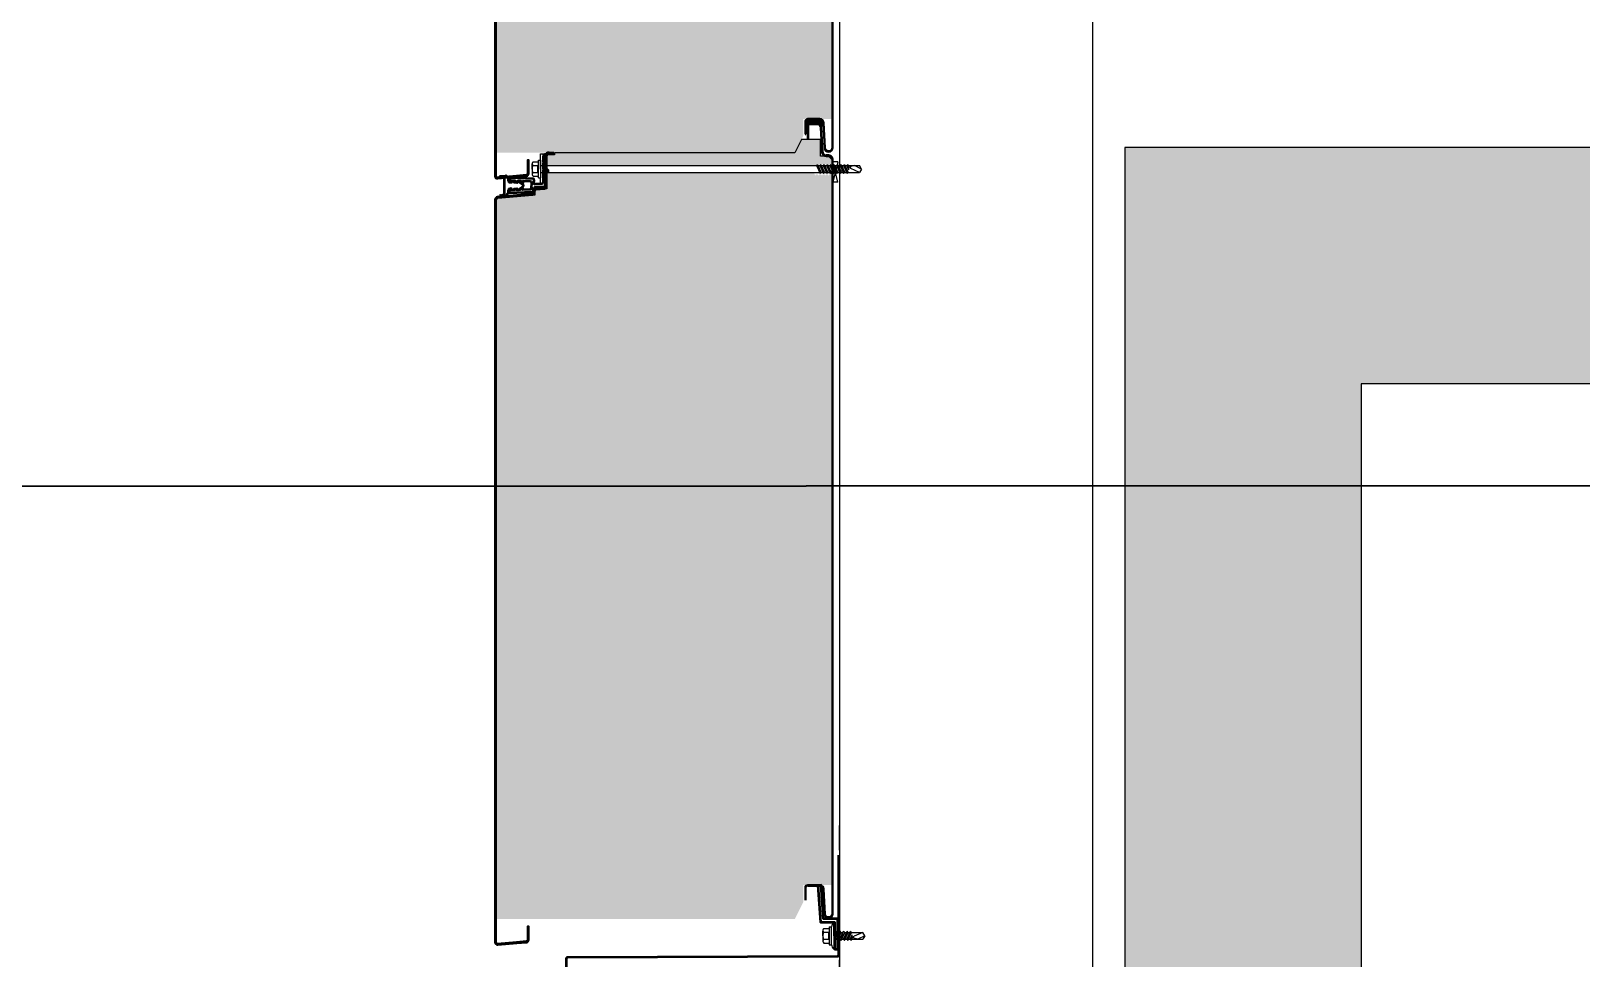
# Model space of a CAD drawing. Header units: millimetres. Extents: x -54677 to 188015, y -4000 to 32873.
# Drawn here: x -17345 to -16426, y 19760 to 20309 of the extents above; entities that cross this region are included whole.
import ezdxf

# ---------------------------------------------------------------- set-up
doc = ezdxf.new("R2010")
doc.units = ezdxf.units.MM
doc.header["$MEASUREMENT"] = 0
doc.linetypes.add('Hidden Line', pattern=[55, 45, -10])
for name, color, linetype, lineweight in [('0_Pen_No__1', 7, 'Continuous', 13), ('0_Pen_No__3', 7, 'Continuous', 18), ('0_Pen_No__4', 7, 'Continuous', 20), ('0_Pen_No__5', 7, 'Continuous', 25), ('0_Pen_No__6', 7, 'Continuous', 35), ('0_Pen_No__7', 7, 'Continuous', 35), ('2D Layer_Pen_No__1', 7, 'Continuous', 13), ('2D Layer_Pen_No__85', 8, 'Continuous', 20), ('New_A-80-M_Lift_Pen_No__1', 7, 'Continuous', 13), ('New_A-95-D_1_20_Pen_No__1', 7, 'Continuous', 13)]:
    doc.layers.add(name, color=color, linetype=linetype, lineweight=lineweight)
doc.layers.add('0_Pen_No__81', color=7, linetype='Continuous', lineweight=20, true_color=0x6a6a6a)
doc.layers.add('New_A-80-M_Lift_Pen_No__147', color=7, linetype='Continuous', lineweight=0, true_color=0x606060)
doc.layers.add('New_A-95-D_1_20', color=7, linetype='Continuous')
doc.styles.add('GENERATED_STYLE_1', font='')
doc.styles.get('GENERATED_STYLE_1').set_extended_font_data('Arial')
doc.dimstyles.new('GENERATED_STYLE__2', dxfattribs={"dimtxt": 50, "dimasz": 19, "dimexe": 0.18, "dimexo": 50, "dimgap": 0.09, "dimtad": 1, "dimdec": 0, "dimzin": 0, "dimdsep": 46, "dimtxsty": 'GENERATED_STYLE_1', "dimblk": 'ARROWHEAD_2', "dimblk1": 'ARROWHEAD_2', "dimblk2": 'ARROWHEAD_2', "dimcen": 0.09, "dimclrd": 7, "dimclre": 7, "dimclrt": 7, "dimadec": 0, "dimazin": 0, "dimtfac": 1, "dimtdec": 4, "dimtmove": 0, "dimatfit": 3, "dimfxl": 1, "dimtolj": 1, "dimtzin": 0, "dimarcsym": 0})
doc.dimstyles.new('GENERATED_STYLE__5', dxfattribs={"dimtxt": 0.18, "dimasz": 36.48, "dimexe": 0.18, "dimexo": 0.0625, "dimgap": 0.09, "dimtad": 0, "dimtih": 1, "dimtoh": 1, "dimdec": 4, "dimzin": 0, "dimdsep": 46, "dimcen": 0.09, "dimadec": 0, "dimazin": 0, "dimtfac": 1, "dimtdec": 4, "dimtmove": 0, "dimatfit": 3, "dimldrblk": 'ARROWHEAD_5', "dimfxl": 1, "dimtolj": 1, "dimtzin": 0, "dimarcsym": 0})
pattern_1 = [(45, (0, 0), (-73.4847, 73.4847), [10, -50]), (45, (-15.53, 57.96), (-73.4847, 73.4847), [10, -50]), (105, (0, 0), (100.38196, 26.89726), [10, -50]), (105, (42.43, 42.43), (100.38196, 26.89726), [10, -50]), (165, (7.07, 7.07), (26.89726, 100.38196), [10, -50]), (165, (49.5, 49.5), (26.89726, 100.38196), [10, -50]), (45, (-7.071, 7.071), (-14.142136, 14.142136), [0, -20, 0, -30]), (90, (9e-16, 14.142), (-20, 0), [0, -15, 0, -25])]

# ---------------------------------------------------------------- blocks, each defined once
blk = doc.blocks.new('*D29')
at = {"layer": 'New_A-95-D_1_20_Pen_No__1', "linetype": 'Continuous'}
for p, q in [((-15940.78, 20100), (-15940.78, 20112.22)), ((-15928.28, 20092.78), (-15953.28, 20107.22)), ((-15922.03, 20100), (-16506.73, 20100)), ((-15940.78, 16200), (-15940.78, 20100)), ((-15922.03, 16200), (-16593.51, 16200)), ((-15953.28, 16207.22), (-15928.28, 16192.78))]:
    blk.add_line(p, q, dxfattribs=at)
at = {"layer": 'New_A-95-D_1_20_Pen_No__1', "insert": (-15950.78, 18064.2), "char_height": 50, "attachment_point": 7, "rotation": 90, "style": 'GENERATED_STYLE_1'}
blk.add_mtext('\\A1;{\\fArial|b0|i0|c0|p34;3,900}', dxfattribs=at)
blk = doc.blocks.new('ARROWHEAD_2')
at = {"color": 0, "linetype": 'Continuous', "lineweight": 0}
for p, q in [((-0.378, -0.655), (0.378, 0.655)), ((0, 0), (-1, 0))]:
    blk.add_line(p, q, dxfattribs=at)
blk = doc.blocks.new('*D31')
at = {"layer": 'New_A-95-D_1_20_Pen_No__1', "linetype": 'Continuous'}
for p, q in [((-14069.91, 20100), (-14069.91, 20112.22)), ((-14057.41, 20092.78), (-14082.41, 20107.22)), ((-14051.16, 20100), (-16506.73, 20100)), ((-14069.91, -1350), (-14069.91, 20100)), ((-14082.41, -1342.78), (-14057.41, -1357.22)), ((-14051.16, -1350), (-16506.73, -1350)), ((-14069.91, -1362.23), (-14069.91, -1350))]:
    blk.add_line(p, q, dxfattribs=at)
at = {"layer": 'New_A-95-D_1_20_Pen_No__1', "insert": (-14079.91, 9270.13), "char_height": 50, "attachment_point": 7, "rotation": 90, "style": 'GENERATED_STYLE_1'}
blk.add_mtext('\\A1;{\\fArial|b0|i0|c0|p34;21,450}', dxfattribs=at)
blk = doc.blocks.new('ARROWHEAD_5')
at = {"color": 0, "linetype": 'Continuous', "lineweight": 0}
blk.add_line((0, 0), (-1, 0), dxfattribs=at)
blk.add_solid([(-1, 0.2679), (0, 0), (-1, -0.2679), (-1, 0.2679)], dxfattribs=at)

msp = doc.modelspace()

# ---------------------------------------------------------------- hatches: boundary and pattern name
at = {"layer": '0_Pen_No__1', "linetype": 'Continuous'}
msp.add_hatch(color=256, dxfattribs=at).paths.add_polyline_path([(-16869.26, 19781.1), (-16868.79, 19781.16), (-16868.79, 19765.16), (-16869.26, 19765.23)])
at = {"layer": '0_Pen_No__3', "linetype": 'Continuous'}
h = msp.add_hatch(dxfattribs=at)
h.set_pattern_fill('ANSI31_0001', color=256, style=0, pattern_type=2)
h.set_pattern_definition([(135, (-16112.4, 19583.43), (220.97, 220.97), [])])
h.paths.add_polyline_path([(-16875.4, 20252.82), (-16876.68, 20252.82, 0.304072), (-16879.12, 20254.45), (-16883.1, 20254.45, 0.414214), (-16884.73, 20252.82), (-16885.68, 20252.81), (-16885.68, 20255.37, -0.414214), (-16884.6, 20256.45), (-16877.49, 20256.45, -0.39896), (-16875.5, 20254.55)])
msp.add_hatch(color=256, dxfattribs=at).paths.add_polyline_path([(-16879.12, 20254.44), (-16883.1, 20254.44, 0.414214), (-16884.73, 20252.81), (-16885.68, 20252.81), (-16885.68, 20255.36, -0.414214), (-16884.6, 20256.44), (-16877.49, 20256.44, -0.39896), (-16875.5, 20254.55), (-16875.4, 20252.81), (-16876.68, 20252.81, 0.304072)])
at = {"layer": '0_Pen_No__4', "linetype": 'Continuous', "lineweight": 0, "true_color": 0x000000}
for points in [[(-16870.23, 20876.58), (-16870.23, 20256.91), (-16870.28, 20256.99), (-16887.28, 20256.99), (-16887.28, 20246.99), (-16892.28, 20236.99), (-17069.23, 20236.99), (-17069.23, 20876.58)], [(-16878.88, 20230.06), (-16879.5, 20229.31), (-17039.28, 20229.31), (-17039.28, 20235.19, -0.085197), (-17039.2, 20235.62), (-17034.59, 20235.62), (-17034.59, 20236.99), (-16892.28, 20236.99), (-16888.36, 20244.83), (-16877.04, 20244.83), (-16877.04, 20234.83), (-16872.28, 20234.83), (-16870.23, 20232.76), (-16870.23, 20229.31), (-16870.54, 20229.31), (-16870.88, 20230.06), (-16870.55, 20228.87), (-16870.6, 20228.94), (-16870.94, 20228.19), (-16871, 20228.19), (-16871.5, 20229.31), (-16870.88, 20230.06)], [(-17069.23, 20122.9), (-17069.23, 20198.93), (-17069.23, 20209.86), (-17061.64, 20210.53), (-17059.77, 20210.69), (-17046.28, 20211.88), (-17046.28, 20214.46, -0.177727), (-17046.11, 20214.92), (-17039.28, 20215.55), (-17039.28, 20224.84), (-17038.87, 20225.31), (-16881.05, 20225.31), (-16880.13, 20223.43), (-16879.79, 20224.19), (-16878.76, 20224.19), (-16878.13, 20223.43), (-16877.79, 20224.19), (-16876.76, 20224.19), (-16876.13, 20223.43), (-16875.79, 20224.19), (-16874.76, 20224.19), (-16874.13, 20223.43), (-16873.79, 20224.19), (-16872.76, 20224.19), (-16872.13, 20223.43), (-16871.79, 20224.19), (-16870.76, 20224.19), (-16870.23, 20223.55), (-16870.23, 20122.9)], [(-16870.23, 20122.9), (-16870.23, 19803.09), (-16870.28, 19803.17), (-16887.28, 19803.17), (-16887.28, 19793.17), (-16892.28, 19783.17), (-17069.23, 19783.17), (-17069.23, 20122.9)]]:
    msp.add_hatch(color=178, dxfattribs=at).paths.add_polyline_path(points)
at = {"layer": '0_Pen_No__4', "linetype": 'Continuous'}
h = msp.add_hatch(dxfattribs=at)
h.set_pattern_fill('INSUL_0001', color=256, style=0, pattern_type=2)
h.set_pattern_definition([(135, (-16312.2, 19233), (1591, 1591), []), (135, (-15781.8, 19763.2), (1591, 1591), [750, -750]), (135, (-15251.5, 20293.6), (1591, 1591), [750, -750])])
h.paths.add_polyline_path([(-17041.38, 20229.31), (-17039.28, 20235.19, -0.085197), (-17039.2, 20235.62), (-17034.59, 20235.62), (-17034.59, 20236.99), (-16892.28, 20236.99), (-16888.36, 20244.83), (-16877.04, 20244.83), (-16877.04, 20234.83), (-16872.28, 20234.83), (-16870.23, 20232.76), (-16870.23, 20228.49), (-16870.6, 20228.94), (-16870.94, 20228.19), (-16871.97, 20228.19), (-16872.6, 20228.94), (-16872.94, 20228.19), (-16873.97, 20228.19), (-16874.6, 20228.94), (-16874.94, 20228.19), (-16875.97, 20228.19), (-16876.6, 20228.94), (-16876.94, 20228.19), (-16877.97, 20228.19), (-16878.6, 20228.94), (-16881.05, 20229.31)])
at = {"layer": '0_Pen_No__7', "linetype": 'Continuous'}
h = msp.add_hatch(dxfattribs=at)
h.set_pattern_fill('ANSI31_0001', color=256, style=0, pattern_type=2)
h.set_pattern_definition([(45, (-16947.38, 20101.45), (-265.17, 265.17), [])])
h.paths.add_polyline_path([(-17053.25, 20217.93, -0.512725), (-17053.25, 20217.12), (-17056.21, 20214.99, -0.645734), (-17056.53, 20215.17), (-17056.44, 20215.53), (-17058.86, 20215.53), (-17059.61, 20214.99, -0.645734), (-17059.93, 20215.17), (-17059.84, 20215.53), (-17061.33, 20215.53, 0.414214), (-17061.83, 20215.03), (-17061.83, 20213.65, -0.185503), (-17062.08, 20212.98), (-17063.35, 20211.57, -0.189692), (-17064.01, 20211.25), (-17066.72, 20211.01, -0.78441), (-17066.81, 20211.58), (-17065.09, 20211.99, 0.34718), (-17064.33, 20212.97), (-17064.33, 20221.29, 0.396857), (-17065.27, 20222.29), (-17066.91, 20222.39, -0.78441), (-17066.93, 20222.97), (-17063.69, 20223.25, -0.235302), (-17062.86, 20222.93), (-17062.08, 20222.07, -0.185503), (-17061.83, 20221.4), (-17061.83, 20220.02, 0.414214), (-17061.33, 20219.52), (-17059.84, 20219.52), (-17059.93, 20219.88, -0.645734), (-17059.61, 20220.06), (-17058.86, 20219.52), (-17056.44, 20219.52), (-17056.53, 20219.88, -0.645734), (-17056.21, 20220.06)])
h.paths.add_polyline_path([(-17054.63, 20217.36, 0.512725), (-17054.63, 20217.69), (-17055.79, 20218.53, 0.157084), (-17056.08, 20218.62), (-17058.37, 20218.62), (-17057.86, 20217.53), (-17058.37, 20216.43), (-17056.08, 20216.43, 0.157084), (-17055.79, 20216.52)], flags=0)
h.paths.add_polyline_path([(-17058.74, 20217.53), (-17059.25, 20218.62), (-17062.15, 20218.62, 0.414214), (-17062.35, 20218.42), (-17062.35, 20216.63, 0.414214), (-17062.15, 20216.43), (-17059.25, 20216.43)], flags=0)
at = {"layer": 'New_A-80-M_Lift_Pen_No__147', "linetype": 'Continuous'}
h = msp.add_hatch(dxfattribs=at)
h.set_pattern_fill('Structural_Concrete_0001', color=256, style=0, pattern_type=2)
h.set_pattern_definition(pattern_1)
h.paths.add_polyline_path([(-16696.73, 20240), (-16696.73, 20100), (-13566.73, 20100), (-13566.73, 20240)])
h = msp.add_hatch(dxfattribs=at)
h.set_pattern_fill('Structural_Concrete_0001', color=256, style=0, pattern_type=2)
h.set_pattern_definition(pattern_1)
h.paths.add_polyline_path([(-16556.73, 18500), (-16556.73, 20100), (-16696.73, 20100), (-16696.73, 18500)])

# ---------------------------------------------------------------- linework, layer by layer
at = {"layer": '0_Pen_No__1', "linetype": 'Continuous'}
for p, q in [((-17047.39, 20231.61), (-17044.12, 20231.61)), ((-17044.12, 20232.61), (-17042.92, 20232.61)), ((-17044.12, 20222.01), (-17044.12, 20232.61)), ((-17042.92, 20227.31), (-17042.92, 20236.31)), ((-17042.92, 20236.31), (-17039.92, 20236.31)), ((-17042.92, 20232.61), (-17042.92, 20222.01)), ((-17039.92, 20236.31), (-17039.92, 20235.97)), ((-17047.92, 20227.31), (-17047.92, 20230.41)), ((-17047.92, 20227.31), (-17047.92, 20224.2)), ((-17047.54, 20229.41), (-17044.12, 20229.41)), ((-17047.54, 20225.21), (-17044.12, 20225.21)), ((-17047.39, 20223.01), (-17044.12, 20223.01)), ((-17044.56, 20225.21), (-17044.56, 20229.41)), ((-17042.92, 20229.31), (-16879.5, 20229.31)), ((-17042.92, 20225.31), (-16877.69, 20225.31)), ((-16879.5, 20229.31), (-16878.88, 20230.06)), ((-16879.5, 20229.31), (-16877.35, 20224.56)), ((-16878.88, 20230.06), (-16877.35, 20224.56)), ((-16878.88, 20230.06), (-16876.72, 20225.31)), ((-16878.54, 20229.31), (-16877.5, 20229.31)), ((-16877.5, 20229.31), (-16876.88, 20230.06)), ((-16877.5, 20229.31), (-16875.35, 20224.56)), ((-16876.72, 20225.31), (-16877.35, 20224.56)), ((-16876.88, 20230.06), (-16874.72, 20225.31)), ((-16876.88, 20230.06), (-16875.35, 20224.56)), ((-16876.72, 20225.31), (-16875.69, 20225.31)), ((-16876.54, 20229.31), (-16875.5, 20229.31)), ((-16875.5, 20229.31), (-16874.88, 20230.06)), ((-16875.5, 20229.31), (-16873.35, 20224.56)), ((-16874.72, 20225.31), (-16875.35, 20224.56)), ((-16874.88, 20230.06), (-16872.72, 20225.31)), ((-16874.88, 20230.06), (-16873.35, 20224.56)), ((-16874.72, 20225.31), (-16873.69, 20225.31)), ((-16874.54, 20229.31), (-16873.5, 20229.31)), ((-16873.5, 20229.31), (-16872.88, 20230.06)), ((-16873.5, 20229.31), (-16871.35, 20224.56)), ((-16872.72, 20225.31), (-16873.35, 20224.56)), ((-16872.88, 20230.06), (-16871.35, 20224.56)), ((-16872.88, 20230.06), (-16870.72, 20225.31)), ((-16872.72, 20225.31), (-16871.69, 20225.31)), ((-16872.54, 20229.31), (-16871.5, 20229.31)), ((-16871.5, 20229.31), (-16870.88, 20230.06)), ((-16871.5, 20229.31), (-16869.35, 20224.56)), ((-16870.72, 20225.31), (-16871.35, 20224.55)), ((-16870.88, 20230.06), (-16868.72, 20225.31)), ((-16870.88, 20230.06), (-16869.35, 20224.56)), ((-16870.72, 20225.31), (-16869.69, 20225.31)), ((-16870.54, 20229.31), (-16869.5, 20229.31)), ((-16869.5, 20229.31), (-16868.88, 20230.06)), ((-16869.5, 20229.31), (-16867.35, 20224.56)), ((-16868.72, 20225.31), (-16869.35, 20224.56)), ((-16868.88, 20230.06), (-16867.35, 20224.56)), ((-16868.88, 20230.06), (-16866.72, 20225.31)), ((-16868.72, 20225.31), (-16867.69, 20225.31)), ((-16868.54, 20229.31), (-16867.5, 20229.31)), ((-16867.5, 20229.31), (-16866.88, 20230.06)), ((-16867.5, 20229.31), (-16865.35, 20224.56)), ((-16866.72, 20225.31), (-16867.35, 20224.56)), ((-16866.88, 20230.06), (-16864.72, 20225.31)), ((-16866.88, 20230.06), (-16865.35, 20224.56)), ((-16866.72, 20225.31), (-16865.69, 20225.31)), ((-16866.54, 20229.31), (-16865.5, 20229.31)), ((-16865.5, 20229.31), (-16864.88, 20230.06)), ((-16865.5, 20229.31), (-16863.35, 20224.56)), ((-16864.72, 20225.31), (-16865.35, 20224.56)), ((-16864.88, 20230.06), (-16863.35, 20224.56)), ((-16864.88, 20230.06), (-16862.72, 20225.31)), ((-16864.72, 20225.31), (-16863.69, 20225.31)), ((-16864.54, 20229.31), (-16863.5, 20229.31)), ((-16863.5, 20229.31), (-16862.88, 20230.06)), ((-16863.5, 20229.31), (-16861.35, 20224.56)), ((-16862.72, 20225.31), (-16863.35, 20224.56)), ((-16862.88, 20230.06), (-16860.72, 20225.31)), ((-16862.88, 20230.06), (-16861.35, 20224.56)), ((-16862.72, 20225.31), (-16861.69, 20225.31)), ((-16862.54, 20229.31), (-16861.5, 20229.31)), ((-16861.5, 20229.31), (-16860.88, 20230.06)), ((-16861.5, 20229.31), (-16860.39, 20226.84)), ((-16860.72, 20225.31), (-16861.35, 20224.56)), ((-16860.88, 20230.06), (-16860.39, 20228.29)), ((-16860.88, 20230.06), (-16860.39, 20228.97)), ((-16860.72, 20225.31), (-16859.69, 20225.31)), ((-16860.54, 20229.3), (-16853.99, 20229.3)), ((-16860.39, 20228.97), (-16860.39, 20226.84)), ((-16860.39, 20225.31), (-16853.99, 20225.31)), ((-16856.96, 20229.3), (-16859.88, 20228.53)), ((-16859.88, 20228.53), (-16859.19, 20227.54)), ((-16853.99, 20225.31), (-16859.19, 20227.54)), ((-16852.72, 20227.31), (-16856.96, 20229.3)), ((-16852.72, 20227.31), (-16853.99, 20229.3)), ((-16852.72, 20227.31), (-16853.99, 20225.31)), ((-17044.12, 20222.01), (-17042.92, 20222.01)), ((-17042.92, 20218.44), (-17042.92, 20222.01)), ((-16875.65, 19773.16), (-16875.65, 19776.27)), ((-16875.65, 19773.16), (-16875.65, 19770.06)), ((-16875.26, 19775.26), (-16871.85, 19775.26)), ((-16875.11, 19777.46), (-16871.85, 19777.46)), ((-16872.29, 19775.26), (-16872.29, 19771.06)), ((-16871.85, 19778.46), (-16871.85, 19767.86)), ((-16871.85, 19778.46), (-16870.65, 19778.46)), ((-16870.65, 19778.46), (-16870.65, 19767.86)), ((-16869.26, 19781.1), (-16868.79, 19781.16)), ((-16869.26, 19773.16), (-16869.26, 19781.1)), ((-16869.26, 19773.16), (-16869.26, 19765.23)), ((-16868.79, 19773.16), (-16868.79, 19781.16)), ((-16868.79, 19772.75), (-16867.35, 19775.92)), ((-16868.79, 19770.74), (-16867.35, 19775.91)), ((-16868.73, 19775.16), (-16868.79, 19775.24)), ((-16868.79, 19770.61), (-16866.73, 19775.16)), ((-16868.79, 19775.02), (-16868.73, 19775.16)), ((-16868.79, 19773.16), (-16868.79, 19765.16)), ((-16868.73, 19775.16), (-16867.7, 19775.16)), ((-16867.52, 19771.14), (-16865.35, 19775.92)), ((-16866.73, 19775.16), (-16867.35, 19775.91)), ((-16866.88, 19770.41), (-16865.35, 19775.91)), ((-16866.88, 19770.41), (-16864.73, 19775.16)), ((-16866.73, 19775.16), (-16865.7, 19775.16)), ((-16865.52, 19771.14), (-16863.35, 19775.92)), ((-16864.73, 19775.16), (-16865.35, 19775.91)), ((-16864.88, 19770.41), (-16863.35, 19775.91)), ((-16864.88, 19770.41), (-16862.73, 19775.16)), ((-16864.73, 19775.16), (-16863.7, 19775.16)), ((-16863.52, 19771.14), (-16861.35, 19775.92)), ((-16862.73, 19775.16), (-16863.35, 19775.91)), ((-16862.88, 19770.41), (-16861.35, 19775.91)), ((-16862.88, 19770.41), (-16860.73, 19775.16)), ((-16862.73, 19775.16), (-16861.7, 19775.16)), ((-16861.52, 19771.14), (-16859.35, 19775.92)), ((-16860.73, 19775.16), (-16861.35, 19775.91)), ((-16860.88, 19770.41), (-16859.35, 19775.91)), ((-16860.88, 19770.41), (-16858.73, 19775.16)), ((-16860.73, 19775.16), (-16859.7, 19775.16)), ((-16859.52, 19771.14), (-16858.39, 19773.63)), ((-16858.73, 19775.16), (-16859.35, 19775.91)), ((-16858.73, 19775.16), (-16857.7, 19775.16)), ((-16858.39, 19775.16), (-16852, 19775.16)), ((-16858.39, 19771.5), (-16858.39, 19773.63)), ((-16857.89, 19771.94), (-16857.2, 19772.93)), ((-16852, 19775.16), (-16857.2, 19772.93)), ((-16850.73, 19773.16), (-16854.97, 19771.17)), ((-16850.73, 19773.16), (-16852, 19775.16)), ((-16850.73, 19773.16), (-16852, 19771.17)), ((-16875.26, 19771.06), (-16871.85, 19771.06)), ((-16875.11, 19768.86), (-16871.85, 19768.86)), ((-16871.85, 19767.86), (-16870.65, 19767.86)), ((-16869.26, 19765.23), (-16868.79, 19765.16)), ((-16868.54, 19771.16), (-16867.51, 19771.16)), ((-16867.51, 19771.16), (-16866.89, 19770.41)), ((-16866.54, 19771.16), (-16865.51, 19771.16)), ((-16865.51, 19771.16), (-16864.89, 19770.41)), ((-16864.54, 19771.16), (-16863.51, 19771.16)), ((-16863.51, 19771.16), (-16862.89, 19770.41)), ((-16862.54, 19771.16), (-16861.51, 19771.16)), ((-16861.51, 19771.16), (-16860.89, 19770.41)), ((-16860.54, 19771.16), (-16859.51, 19771.16)), ((-16859.51, 19771.16), (-16858.89, 19770.41)), ((-16858.88, 19770.41), (-16858.39, 19772.18)), ((-16858.88, 19770.41), (-16858.39, 19771.5)), ((-16858.54, 19771.16), (-16855.51, 19771.16)), ((-16858.39, 19771.17), (-16852, 19771.17)), ((-16854.97, 19771.17), (-16857.89, 19771.94))]:
    msp.add_line(p, q, dxfattribs=at)
for centre, radius, start, end in [((-17046.37, 20230.43), 1.55, 130.96638, 221.29825), ((-17041.38, 20227.19), 6.54, 160.17587, 178.9651), ((-17041.38, 20227.42), 6.54, 181.0349, 199.82413), ((-17046.37, 20224.18), 1.55, 138.70175, 229.03362), ((-16874.09, 19776.29), 1.55, 130.96638, 221.29825), ((-16869.11, 19773.05), 6.54, 160.17587, 178.9651), ((-16869.11, 19773.28), 6.54, 181.0349, 199.82413), ((-16862.57, 19775.91), 8.47, 142.1765, 162.43555), ((-16874.09, 19770.04), 1.55, 138.70175, 229.03362), ((-16862.57, 19770.42), 8.47, 197.56445, 217.8235)]:
    msp.add_arc(centre, radius, start, end, dxfattribs=at)
at = {"layer": '0_Pen_No__3', "linetype": 'Continuous'}
for p, q in [((-16885.68, 20252.81), (-16885.68, 20255.36)), ((-16885.68, 20252.81), (-16885.68, 20255.36)), ((-16884.73, 20252.81), (-16885.68, 20252.81)), ((-16884.73, 20252.81), (-16885.68, 20252.81)), ((-16884.6, 20256.45), (-16877.49, 20256.45)), ((-16884.6, 20256.44), (-16877.49, 20256.44)), ((-16879.12, 20254.44), (-16883.1, 20254.44)), ((-16879.12, 20254.44), (-16883.1, 20254.44)), ((-16876.68, 20252.81), (-16875.4, 20252.81)), ((-16876.68, 20252.81), (-16875.4, 20252.81)), ((-16875.5, 20254.55), (-16875.4, 20252.81)), ((-16875.5, 20254.55), (-16875.4, 20252.81)), ((-16866.84, 20231.48), (-16869.73, 20231.48)), ((-16866.84, 20231.48), (-16869.73, 20219.48)), ((-16866.84, 20219.48), (-16869.73, 20231.48)), ((-16866.84, 20219.48), (-16869.73, 20219.48)), ((-16884.6, 19802.62), (-16877.49, 19802.62))]:
    msp.add_line(p, q, dxfattribs=at)
for centre, radius, start, end in [((-16884.6, 20255.37), 1.08, 89.99997, 180.00005), ((-16884.6, 20255.36), 1.08, 89.99997, 180.00005), ((-16883.1, 20252.81), 1.63, 89.99996, 180.00004), ((-16883.1, 20252.81), 1.63, 89.99996, 180.00004), ((-16879.12, 20251.81), 2.63, 22.34779, 90.00004), ((-16879.12, 20251.81), 2.63, 22.34779, 90.00004), ((-16877.49, 20254.45), 2, 2.99994, 90.00003), ((-16877.49, 20254.44), 2, 2.99994, 90.00003), ((-16884.6, 19801.54), 1.08, 89.99997, 180.00005), ((-16877.49, 19800.62), 2, 2.99994, 90.00003)]:
    msp.add_arc(centre, radius, start, end, dxfattribs=at)
at = {"layer": '0_Pen_No__4', "linetype": 'Continuous'}
for p, q in [((-17069.23, 20222.61), (-17069.23, 20277.59)), ((-16888.36, 20244.83), (-16892.28, 20236.99)), ((-16877.04, 20244.83), (-16888.36, 20244.83)), ((-16877.04, 20234.83), (-16877.04, 20244.83)), ((-17039.28, 20229.24), (-17039.28, 20235.62)), ((-17034.59, 20235.62), (-17039.28, 20235.62)), ((-17033.15, 20236.99), (-17034.59, 20236.99)), ((-16892.28, 20236.99), (-17034.59, 20236.99)), ((-17034.59, 20236.99), (-17034.59, 20235.62)), ((-16872.28, 20234.83), (-16877.04, 20234.83)), ((-16870.23, 20232.76), (-16872.28, 20234.83)), ((-17039.28, 20227.69), (-17037.95, 20226.36)), ((-17037.95, 20226.36), (-17039.28, 20224.84)), ((-17039.28, 20224.84), (-17039.28, 20215.55)), ((-17039.28, 20215.55), (-17046.28, 20214.9)), ((-17046.28, 20214.9), (-17046.28, 20211.88)), ((-17046.28, 20211.88), (-17069.23, 20209.86)), ((-17069.23, 19768.79), (-17069.23, 19823.77))]:
    msp.add_line(p, q, dxfattribs=at)
at = {"layer": '0_Pen_No__5', "linetype": 'Continuous'}
for p, q in [((-16869.73, 20277.59), (-16869.73, 20876.58)), ((-16869.73, 20239.94), (-16869.73, 20277.59)), ((-16885.68, 20247.99), (-16885.68, 20255.36)), ((-16884.73, 20252.81), (-16884.73, 20245.44)), ((-16884.6, 20256.44), (-16877.49, 20256.44)), ((-16879.12, 20254.44), (-16883.1, 20254.44)), ((-16875.72, 20237.34), (-16876.49, 20251.95)), ((-16875.5, 20254.55), (-16874.72, 20239.81)), ((-16886.18, 20247.99), (-16885.68, 20247.99)), ((-16884.73, 20245.44), (-16884.23, 20245.44)), ((-17039.98, 20235.19), (-17039.98, 20227.36)), ((-17039.28, 20227.65), (-17039.28, 20235.19)), ((-17037.86, 20236.48), (-17035.06, 20236.24)), ((-17035, 20236.93), (-17037.8, 20237.18)), ((-17035.06, 20236.24), (-17035, 20236.93)), ((-16873.23, 20235.44), (-16873.73, 20235.44)), ((-16872.36, 20235.44), (-16873.23, 20235.44)), ((-16869.73, 19823.77), (-16869.73, 20232.81)), ((-17039.98, 20227.36), (-17038.98, 20226.36)), ((-17038.98, 20226.36), (-17039.98, 20225.36)), ((-17039.98, 20225.36), (-17039.98, 20217)), ((-17037.99, 20226.36), (-17039.28, 20227.65)), ((-17039.28, 20225.07), (-17037.99, 20226.36)), ((-17039.28, 20217.09), (-17039.28, 20225.07)), ((-17046.98, 20214.37), (-17046.98, 20213.38)), ((-17046.28, 20213.47), (-17046.28, 20214.46)), ((-17045.64, 20215.16), (-17040.65, 20215.6)), ((-17040.62, 20216.3), (-17045.61, 20215.87)), ((-17047.62, 20212.68), (-17068.37, 20210.86)), ((-17068.31, 20210.17), (-17047.65, 20211.97)), ((-16869.73, 19786.12), (-16869.73, 19823.77)), ((-16885.68, 19794.17), (-16885.68, 19801.54)), ((-16875.5, 19800.72), (-16874.72, 19785.99))]:
    msp.add_line(p, q, dxfattribs=at)
at = {"layer": '0_Pen_No__5', "linetype": 'Continuous', "flags": 128}
for points in [[(-17069.93, 20876.58), (-17069.93, 20223.1, 0.440011), (-17068.3, 20221.6), (-17056.94, 20222.6), (-17051.3, 20223.09, 0.388879), (-17049.93, 20224.59), (-17049.93, 20232.46), (-17050.63, 20232.46), (-17050.63, 20224.49, -0.388879), (-17051.27, 20223.8), (-17057.1, 20223.29), (-17068.47, 20222.29, -0.440011), (-17069.23, 20222.99), (-17069.23, 20876.58)], [(-16870.23, 20277.59), (-16870.23, 20239.94, -0.974157), (-16874.22, 20239.84), (-16875, 20254.57, 0.39896), (-16877.49, 20256.94), (-16884.6, 20256.94, 0.414214), (-16886.18, 20255.36), (-16886.18, 20247.99)], [(-16884.23, 20245.44), (-16884.23, 20252.81, -0.414214), (-16883.1, 20253.94), (-16879.12, 20253.94, -0.39896), (-16876.99, 20251.92), (-16876.22, 20237.31, 0.39896), (-16873.73, 20234.94), (-16873.23, 20234.94), (-16872.36, 20234.94, -0.414214), (-16870.23, 20232.81), (-16870.23, 19823.77)], [(-17069.93, 20209.17), (-17069.93, 19769.27, 0.440011), (-17068.3, 19767.78), (-17056.94, 19768.77), (-17051.3, 19769.27, 0.388879), (-17049.93, 19770.76), (-17049.93, 19778.63), (-17050.63, 19778.63), (-17050.63, 19770.67, -0.388879), (-17051.27, 19769.97), (-17057.1, 19769.46), (-17068.47, 19768.47, -0.440011), (-17069.23, 19769.17), (-17069.23, 20209.17)], [(-16870.23, 19823.77), (-16870.23, 19786.12, -0.974157), (-16874.22, 19786.01), (-16875, 19800.75, 0.39896), (-16877.49, 19803.12), (-16884.6, 19803.12, 0.414214), (-16886.18, 19801.54), (-16886.18, 19794.17)]]:
    msp.add_lwpolyline(points, format="xyb", dxfattribs=at)
msp.add_lwpolyline([(-16870.23, 20876.58), (-16870.23, 20277.59)], dxfattribs=at)
at = {"layer": '0_Pen_No__5', "linetype": 'Continuous'}
for centre, radius, start, end in [((-16884.6, 20255.36), 1.08, 89.99997, 180.00005), ((-16883.1, 20252.81), 1.63, 89.99996, 180.00004), ((-16879.12, 20251.81), 2.63, 2.99998, 90.00004), ((-16877.49, 20254.44), 2, 2.99994, 90.00003), ((-17037.98, 20235.19), 2, 84.99999, 180.00001), ((-17037.98, 20235.19), 1.3, 85.00001, 180), ((-16873.73, 20237.44), 2, 182.99997, 270.00006), ((-16872.23, 20239.94), 2.5, 182.99999, 0.00001), ((-16872.36, 20232.81), 2.63, 0, 90.00004), ((-17047.78, 20213.47), 1.5, 274.99997, 0), ((-17047.68, 20213.38), 0.7, 274.99996, 0.00002), ((-17045.48, 20214.37), 1.5, 95.00001, 180), ((-17045.58, 20214.46), 0.7, 95.0001, 179.99996), ((-17040.78, 20217.09), 1.5, 274.99997, 0), ((-17040.68, 20217), 0.7, 274.99996, 0.00002), ((-17068.23, 20209.17), 1.7, 95, 180), ((-17068.23, 20209.17), 1, 95, 180), ((-16872.23, 19786.12), 2.5, 182.99999, 0.00001)]:
    msp.add_arc(centre, radius, start, end, dxfattribs=at)
at = {"layer": '0_Pen_No__6', "linetype": 'Continuous', "flags": 128}
msp.add_lwpolyline([(-16866.44, 19820.97), (-16866.44, 19761.62, -0.388879), (-16867.08, 19760.92), (-17027.05, 19760.25, 0.388879), (-17027.69, 19759.55), (-17027.69, 19711.59, 0.414214), (-17026.99, 19710.89), (-17026.39, 19710.89, 0.414214), (-17025.69, 19711.59), (-17025.69, 19722.89)], format="xyb", dxfattribs=at)
msp.add_lwpolyline([(-16866.44, 19820.97), (-16866.44, 19761.62, -0.388879), (-16867.08, 19760.92), (-17027.05, 19760.25, 0.388879), (-17027.69, 19759.55), (-17027.69, 19711.59, 0.414214), (-17026.99, 19710.89), (-17026.39, 19710.89, 0.414214), (-17025.69, 19711.59), (-17025.69, 19722.89)], format="xyb", dxfattribs=at)
at = {"layer": '0_Pen_No__7', "linetype": 'Continuous'}
for p, q in [((-17066.82, 20222.98), (-17063.69, 20223.25)), ((-17066.82, 20222.38), (-17065.27, 20222.29)), ((-17062.86, 20222.93), (-17062.08, 20222.07)), ((-17064.33, 20212.97), (-17064.33, 20221.29)), ((-17061.83, 20220.02), (-17061.83, 20221.4)), ((-17061.83, 20213.65), (-17061.83, 20215.03)), ((-17061.33, 20219.52), (-17059.84, 20219.52)), ((-17061.33, 20215.53), (-17059.84, 20215.53)), ((-17059.84, 20219.52), (-17059.92, 20219.82)), ((-17059.84, 20215.53), (-17059.92, 20215.23)), ((-17059.61, 20220.06), (-17058.86, 20219.52)), ((-17059.61, 20214.99), (-17058.86, 20215.53)), ((-17058.86, 20219.52), (-17056.44, 20219.52)), ((-17058.86, 20215.53), (-17056.44, 20215.53)), ((-17056.44, 20219.52), (-17056.51, 20219.82)), ((-17056.44, 20215.53), (-17056.51, 20215.23)), ((-17056.21, 20220.06), (-17053.25, 20217.93)), ((-17056.21, 20214.99), (-17053.25, 20217.12)), ((-17066.72, 20211.61), (-17065.09, 20211.99)), ((-17066.61, 20211.02), (-17064.01, 20211.25)), ((-17063.35, 20211.57), (-17062.08, 20212.98))]:
    msp.add_line(p, q, dxfattribs=at)
at = {"layer": '0_Pen_No__7', "linetype": 'Continuous', "flags": 128}
msp.add_lwpolyline([(-17053.67, 20219.27, 0.198912), (-17053.33, 20219.1), (-17053.28, 20219.1), (-17053.23, 20220.25), (-17048.86, 20220.04, -0.414214), (-17048.38, 20219.52), (-17048.57, 20215.67, -0.388879), (-17049.05, 20215.2), (-17053.48, 20215.02), (-17053.43, 20216, 0.221334), (-17053.84, 20215.88), (-17054.71, 20215.09, -0.176327), (-17055.02, 20214.96), (-17056.89, 20214.88), (-17056.86, 20215.57, 0.221334), (-17057.26, 20215.44), (-17057.78, 20214.97, -0.176327), (-17058.1, 20214.84), (-17060.3, 20214.75), (-17060.25, 20215.73), (-17060.3, 20215.73, 0.198912), (-17060.66, 20215.6), (-17061.4, 20214.93, 0.198912), (-17061.56, 20214.58), (-17061.63, 20213.2), (-17047.8, 20213.74, 0.388879), (-17047.12, 20214.41), (-17047.08, 20215.4, -0.388879), (-17045.64, 20216.83), (-17040.6, 20217.03, 0.402694), (-17039.92, 20217.73), (-17039.92, 20235.97, 0.414214), (-17041.42, 20234.47), (-17041.42, 20231.69), (-17040.92, 20231.19), (-17041.42, 20230.69), (-17041.42, 20227.69), (-17040.92, 20227.19), (-17041.42, 20226.69), (-17041.42, 20219.17, -0.402694), (-17042.1, 20218.47), (-17046.39, 20218.3, -0.440011), (-17046.91, 20218.82), (-17046.81, 20220.94, 0.414214), (-17047.29, 20221.47), (-17060.7, 20222.11, 0.414214), (-17061.22, 20221.63), (-17061.27, 20220.69, 0.198912), (-17061.14, 20220.33), (-17060.47, 20219.59, 0.198912), (-17060.12, 20219.43), (-17060.08, 20219.43), (-17060.02, 20220.58), (-17058.23, 20220.49, -0.198912), (-17057.89, 20220.33), (-17057.07, 20219.43, 0.198912), (-17056.72, 20219.27), (-17056.68, 20219.26), (-17056.63, 20220.41), (-17054.84, 20220.33, -0.198912), (-17054.49, 20220.16)], format="xyb", close=True, dxfattribs=at)
msp.add_lwpolyline([(-16868.79, 19765.16), (-16866.79, 19765.16), (-16866.79, 19783.16), (-16875.29, 19783.16), (-16876.63, 19803.12), (-16878.62, 19802.99), (-16877.16, 19781.16), (-16868.79, 19781.16)], close=True, dxfattribs=at)
at = {"layer": '0_Pen_No__7', "linetype": 'Continuous'}
for centre, radius, start, end in [((-17066.85, 20222.68), 0.3, 84.65549, 275.37954), ((-17065.33, 20221.29), 1, 0, 86.58399), ((-17063.6, 20222.26), 1, 42.03623, 95), ((-17062.83, 20221.4), 1, 0, 42.03623), ((-17062.83, 20213.65), 1, 317.96377, 0), ((-17061.33, 20220.02), 0.5, 180, 270), ((-17061.33, 20215.03), 0.5, 90, 180), ((-17059.73, 20219.9), 0.2, 54.29072, 201.23927), ((-17059.73, 20215.15), 0.2, 158.76073, 305.70928), ((-17056.33, 20219.9), 0.2, 54.29072, 201.23927), ((-17056.33, 20215.15), 0.2, 158.76073, 305.70928), ((-17053.54, 20217.53), 0.5, 305.70928, 54.29072), ((-17066.69, 20211.31), 0.3, 94.62047, 285.34451), ((-17065.33, 20212.97), 1, 283.41601, 0), ((-17064.1, 20212.24), 1, 275, 317.96377)]:
    msp.add_arc(centre, radius, start, end, dxfattribs=at)
at = {"layer": '0_Pen_No__81', "linetype": 'Continuous', "flags": 128}
for points in [[(-16865.73, 20799.58), (-16865.73, 19242)], [(-16715.73, 19242), (-16715.73, 20799.58)]]:
    msp.add_lwpolyline(points, dxfattribs=at)
at = {"layer": '2D Layer_Pen_No__1', "linetype": 'Hidden Line', "flags": 128}
msp.add_lwpolyline([(-16865.73, 19383.92), (-16865.73, 19759.87), (-16865.73, 19838.44)], dxfattribs=at)
at = {"layer": 'New_A-80-M_Lift_Pen_No__1', "linetype": 'Continuous'}
for p, q in [((-16696.73, 20240), (-16696.73, 20100)), ((-16693.47, 20240), (-16696.73, 20240)), ((-13566.73, 20240), (-16693.47, 20240)), ((-16696.73, 20100), (-16696.73, 18500)), ((-13706.73, 20100), (-16556.73, 20100)), ((-16556.73, 20100), (-16556.73, 18500))]:
    msp.add_line(p, q, dxfattribs=at)

# ---------------------------------------------------------------- dimensions: what is measured, and where the dimension line sits
at = {"layer": 'New_A-95-D_1_20', "linetype": 'Continuous'}
for base, p1, picture, middle in [((-15940.78, 20100), (-16643.51, 16200), '*D29', (-15975.78, 18159.06)), ((-14069.91, 20100), (-16556.73, -1350), '*D31', (-14104.91, 9386.07))]:
    dim = msp.add_linear_dim(base=base, p1=p1, p2=(-16556.73, 20100), angle=90, dimstyle='GENERATED_STYLE__2', dxfattribs=at)
    dim.commit()
    dim.dimension.update_dxf_attribs({"geometry": picture, "text_midpoint": middle, "dimtype": 160, "text_rotation": 90})

# ---------------------------------------------------------------- leaders
at = {"layer": '2D Layer_Pen_No__85', "linetype": 'Continuous', "annotation_type": 0, "has_hookline": 1, "hookline_direction": 1, "text_width": 512.38}
msp.add_leader([(-15201.73, 20040), (-17366.27, 20039.36)], dimstyle='GENERATED_STYLE__5', dxfattribs=at)

doc.saveas('drawing.dxf')
